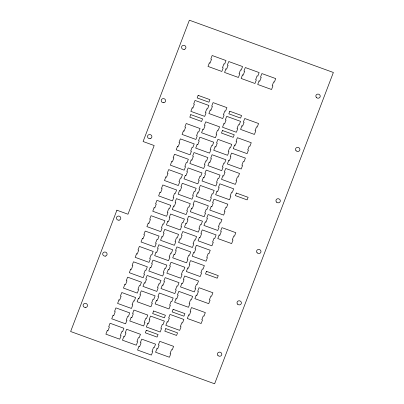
<?xml version="1.0" encoding="UTF-8"?>
<svg xmlns="http://www.w3.org/2000/svg" width="404" height="404" viewBox="0 0 404 404"><rect width="100%" height="100%" fill="white"/><g stroke="black" fill="none" stroke-linecap="round" stroke-linejoin="round"><path stroke-width="0.61" d="M116.902 210.201L70.634 331.517L214.63 383.8L333.366 72.483L189.37 20.2L143.102 141.516L154.177 145.541L127.982 214.221L116.902 210.201M107.227 330.629L105.883 334.159L119.725 339.188L121.074 335.658L120.382 335.406L121.851 331.553L122.543 331.805L123.887 328.275L110.045 323.245L108.696 326.78L109.388 327.028L107.918 330.881L107.227 330.629M113.09 315.266L111.741 318.796L125.588 323.821L126.932 320.291L126.24 320.039L127.709 316.191L128.401 316.443L129.75 312.908L115.903 307.883L114.554 311.413L115.251 311.666L113.782 315.519L113.09 315.266M118.948 299.899L117.599 303.429L131.446 308.459L132.795 304.929L132.103 304.677L133.572 300.823L134.264 301.076L135.608 297.546L121.766 292.521L120.417 296.051L121.109 296.299L119.64 300.152L118.948 299.899M124.806 284.537L123.462 288.067L137.304 293.092L138.653 289.562L137.961 289.315L139.431 285.461L140.122 285.714L141.471 282.184L127.624 277.154L126.275 280.684L126.967 280.937L125.498 284.79L124.806 284.537M130.669 269.17L129.32 272.705L143.167 277.73L144.511 274.2L143.819 273.947L145.288 270.099L145.98 270.347L147.329 266.817L133.482 261.792L132.138 265.322L132.83 265.574L131.361 269.423L130.669 269.17M136.527 253.808L135.183 257.338L149.026 262.368L150.374 258.833L149.682 258.585L151.152 254.732L151.843 254.985L153.187 251.455L139.345 246.425L137.996 249.955L138.688 250.207L137.219 254.06L136.527 253.808M142.39 238.446L141.041 241.976L154.889 247.001L156.232 243.471L155.54 243.218L157.01 239.37L157.701 239.617L159.05 236.088L145.203 231.063L143.854 234.593L144.546 234.845L143.082 238.693L142.39 238.446M148.248 223.079L146.899 226.609L160.747 231.638L162.095 228.108L161.403 227.856L162.868 224.003L163.564 224.255L164.908 220.725L151.061 215.696L149.717 219.226L150.409 219.478L148.94 223.331L148.248 223.079M154.106 207.717L152.762 211.247L166.605 216.271L167.953 212.741L167.261 212.489L168.731 208.641L169.422 208.893L170.771 205.358L156.924 200.333L155.575 203.863L156.267 204.116L154.798 207.964L154.106 207.717M159.969 192.349L158.621 195.879L172.468 200.909L173.811 197.379L173.119 197.127L174.589 193.274L175.28 193.526L176.629 189.996L162.782 184.971L161.438 188.501L162.13 188.749L160.661 192.602L159.969 192.349M165.827 176.987L164.478 180.517L178.326 185.542L179.674 182.012L178.982 181.765L180.452 177.912L181.143 178.164L182.487 174.634L168.645 169.604L167.296 173.134L167.988 173.387L166.519 177.24L165.827 176.987M171.685 161.62L170.342 165.15L184.189 170.18L185.532 166.65L184.84 166.398L186.31 162.544L187.002 162.797L188.35 159.267L174.503 154.242L173.154 157.772L173.846 158.025L172.377 161.873L171.685 161.62M177.548 146.258L176.2 149.788L190.047 154.818L191.395 151.283L190.698 151.035L192.168 147.182L192.859 147.435L194.208 143.905L180.361 138.875L179.017 142.405L179.709 142.657L178.24 146.511L177.548 146.258M183.406 130.896L182.063 134.426L195.905 139.451L197.253 135.921L196.561 135.668L198.031 131.82L198.723 132.068L200.066 128.538L186.224 123.513L184.875 127.043L185.567 127.295L184.098 131.143L183.406 130.896M192.203 107.828L190.86 111.358L204.702 116.382L206.05 112.852L205.358 112.605L206.828 108.752L207.52 109.004L208.868 105.474L195.021 100.445L193.673 103.974L194.364 104.227L192.895 108.08L192.203 107.828M209.343 62.893L207.994 66.423L221.841 71.452L223.185 67.922L222.493 67.67L223.962 63.817L224.654 64.069L226.003 60.539L212.156 55.515L210.812 59.045L211.504 59.292L210.035 63.145L209.343 62.893M190.794 114.625L189.814 117.19L201.586 121.463L202.566 118.897L190.794 114.625M198.137 95.364L197.162 97.935L208.929 102.207L209.908 99.637L198.137 95.364M123.801 336.648L122.452 340.178L136.299 345.203L137.643 341.673L136.951 341.42L138.421 337.572L139.112 337.82L140.461 334.29L126.614 329.265L125.265 332.795L125.962 333.048L124.493 336.896L123.801 336.648M131.128 317.428L129.78 320.963L143.627 325.988L144.975 322.458L144.279 322.205L145.748 318.357L146.44 318.604L147.788 315.075L133.941 310.05L132.598 313.58L133.29 313.832L131.82 317.68L131.128 317.428M138.456 298.213L137.107 301.748L150.955 306.772L152.303 303.242L151.611 302.99L153.081 299.137L153.773 299.389L155.116 295.859L141.274 290.835L139.925 294.364L140.617 294.617L139.148 298.465L138.456 298.213M144.314 282.851L142.971 286.38L156.818 291.41L158.161 287.875L157.469 287.628L158.939 283.775L159.631 284.027L160.979 280.497L147.132 275.467L145.783 278.997L146.475 279.25L145.011 283.103L144.314 282.851M150.177 267.488L148.829 271.018L162.676 276.043L164.024 272.513L163.327 272.261L164.797 268.413L165.488 268.66L166.837 265.13L152.99 260.105L151.646 263.635L152.338 263.888L150.869 267.736L150.177 267.488M156.035 252.121L154.692 255.651L168.534 260.681L169.882 257.151L169.19 256.899L170.66 253.045L171.352 253.298L172.695 249.768L158.853 244.738L157.504 248.268L158.196 248.521L156.727 252.374L156.035 252.121M161.898 236.759L160.55 240.289L174.397 245.314L175.74 241.784L175.048 241.531L176.518 237.683L177.21 237.936L178.558 234.401L164.711 229.376L163.362 232.906L164.059 233.159L162.59 237.007L161.898 236.759M167.756 221.392L166.408 224.922L180.255 229.952L181.603 226.422L180.911 226.169L182.376 222.316L183.073 222.569L184.416 219.039L170.569 214.014L169.226 217.544L169.917 217.791L168.448 221.644L167.756 221.392M173.614 206.03L172.271 209.56L186.113 214.585L187.461 211.055L186.769 210.807L188.239 206.954L188.931 207.207L190.279 203.677L176.432 198.647L175.083 202.177L175.775 202.429L174.306 206.282L173.614 206.03M179.477 190.663L178.129 194.193L191.976 199.222L193.319 195.693L192.627 195.44L194.097 191.587L194.789 191.839L196.137 188.309L182.29 183.285L180.947 186.815L181.638 187.067L180.169 190.915L179.477 190.663M185.335 175.301L183.987 178.831L197.834 183.86L199.182 180.325L198.49 180.078L199.96 176.225L200.652 176.477L201.995 172.947L188.153 167.918L186.805 171.447L187.496 171.7L186.027 175.553L185.335 175.301M191.193 159.939L189.85 163.469L203.697 168.493L205.04 164.963L204.348 164.711L205.818 160.863L206.51 161.11L207.858 157.58L194.011 152.555L192.663 156.085L193.354 156.338L191.89 160.186L191.193 159.939M197.056 144.571L195.708 148.101L209.555 153.131L210.903 149.601L210.206 149.349L211.676 145.496L212.368 145.748L213.716 142.218L199.869 137.188L198.526 140.718L199.217 140.971L197.748 144.824L197.056 144.571M202.914 129.209L201.571 132.739L215.413 137.764L216.761 134.234L216.069 133.982L217.539 130.133L218.231 130.381L219.574 126.851L205.732 121.826L204.384 125.356L205.075 125.609L203.606 129.457L202.914 129.209M210.242 109.994L208.898 113.524L222.745 118.549L224.089 115.019L223.397 114.766L224.866 110.918L225.558 111.166L226.907 107.636L213.059 102.611L211.711 106.141L212.403 106.393L210.939 110.242L210.242 109.994M225.912 68.912L224.563 72.442L238.411 77.467L239.759 73.937L239.067 73.685L240.537 69.836L241.228 70.089L242.572 66.554L228.73 61.529L227.381 65.059L228.073 65.312L226.604 69.16L225.912 68.912M138.9 346.516L137.552 350.046L151.399 355.071L152.747 351.541L152.056 351.288L153.525 347.44L154.217 347.687L155.56 344.158L141.718 339.133L140.37 342.663L141.062 342.915L139.592 346.763L138.9 346.516M147.697 323.447L146.349 326.977L160.196 332.002L161.544 328.472L160.853 328.225L162.322 324.372L163.014 324.624L164.357 321.094L150.515 316.064L149.167 319.594L149.859 319.847L148.389 323.7L147.697 323.447M156.494 300.379L155.151 303.909L168.993 308.939L170.342 305.409L169.65 305.156L171.119 301.303L171.811 301.556L173.154 298.026L159.312 292.996L157.964 296.531L158.656 296.778L157.186 300.632L156.494 300.379M162.357 285.017L161.009 288.547L174.856 293.572L176.2 290.042L175.508 289.789L176.977 285.941L177.669 286.194L179.017 282.664L165.17 277.634L163.822 281.164L164.519 281.416L163.049 285.269L162.357 285.017M168.216 269.65L166.867 273.18L180.714 278.21L182.063 274.68L181.371 274.427L182.84 270.574L183.532 270.826L184.875 267.296L171.028 262.272L169.685 265.802L170.377 266.049L168.907 269.902L168.216 269.65M174.073 254.288L172.73 257.818L186.572 262.842L187.921 259.312L187.229 259.065L188.698 255.212L189.39 255.464L190.738 251.934L176.891 246.905L175.543 250.435L176.235 250.687L174.765 254.54L174.073 254.288M179.937 238.921L178.588 242.456L192.435 247.48L193.779 243.95L193.087 243.698L194.556 239.85L195.248 240.097L196.597 236.567L182.749 231.542L181.406 235.072L182.098 235.325L180.628 239.173L179.937 238.921M185.795 223.558L184.446 227.088L198.293 232.118L199.642 228.583L198.95 228.336L200.419 224.483L201.111 224.735L202.454 221.205L188.612 216.175L187.264 219.705L187.956 219.958L186.486 223.811L185.795 223.558M191.658 208.196L190.309 211.726L204.156 216.751L205.5 213.221L204.808 212.969L206.277 209.121L206.969 209.368L208.318 205.838L194.47 200.813L193.122 204.343L193.814 204.596L192.349 208.444L191.658 208.196M197.516 192.829L196.167 196.359L210.014 201.389L211.363 197.859L210.671 197.607L212.135 193.753L212.827 194.006L214.176 190.476L200.328 185.446L198.985 188.976L199.677 189.229L198.207 193.082L197.516 192.829M203.374 177.467L202.03 180.997L215.872 186.022L217.221 182.492L216.529 182.239L217.998 178.391L218.69 178.644L220.034 175.109L206.192 170.084L204.843 173.614L205.535 173.866L204.065 177.715L203.374 177.467M209.237 162.1L207.888 165.63L221.735 170.66L223.079 167.13L222.387 166.877L223.856 163.024L224.548 163.277L225.897 159.747L212.049 154.722L210.706 158.252L211.398 158.499L209.928 162.352L209.237 162.1M215.095 146.738L213.746 150.268L227.593 155.293L228.942 151.763L228.25 151.515L229.719 147.662L230.411 147.915L231.755 144.385L217.913 139.355L216.564 142.885L217.256 143.137L215.787 146.99L215.095 146.738M223.877 123.71L222.528 127.24L236.375 132.27L237.724 128.74L237.032 128.487L238.501 124.634L239.193 124.887L240.537 121.357L226.694 116.332L225.346 119.862L226.038 120.109L224.568 123.962L223.877 123.71M242.481 74.927L241.137 78.457L254.98 83.487L256.328 79.957L255.636 79.704L257.106 75.851L257.797 76.103L259.146 72.574L245.299 67.544L243.95 71.074L244.642 71.326L243.173 75.179L242.481 74.927M146.288 330.245L145.309 332.81L157.08 337.082L158.055 334.517L146.288 330.245M153.631 310.984L152.651 313.555L164.423 317.827L165.403 315.261L153.631 310.984M222.468 130.507L221.488 133.073L233.254 137.35L234.234 134.779L222.468 130.507M229.81 111.252L228.831 113.817L240.602 118.089L241.582 115.524L229.81 111.252M156.929 348.702L155.585 352.232L169.433 357.262L170.776 353.732L170.084 353.48L171.554 349.627L172.245 349.879L173.594 346.349L159.747 341.319L158.398 344.849L159.09 345.102L157.626 348.955L156.929 348.702M167.19 321.801L165.842 325.331L179.689 330.361L181.037 326.831L180.346 326.578L181.815 322.725L182.507 322.978L183.85 319.448L170.008 314.418L168.66 317.953L169.352 318.201L167.882 322.054L167.19 321.801M175.987 298.733L174.644 302.268L188.486 307.293L189.835 303.763L189.143 303.51L190.612 299.662L191.304 299.909L192.647 296.379L178.805 291.355L177.457 294.885L178.149 295.137L176.679 298.985L175.987 298.733M181.851 283.371L180.502 286.901L194.349 291.93L195.693 288.395L195.001 288.148L196.47 284.295L197.162 284.547L198.51 281.017L184.663 275.988L183.315 279.517L184.012 279.77L182.542 283.623L181.851 283.371M187.708 268.009L186.36 271.538L200.207 276.563L201.556 273.033L200.864 272.781L202.328 268.933L203.025 269.18L204.368 265.65L190.521 260.625L189.178 264.155L189.87 264.408L188.4 268.256L187.708 268.009M193.567 252.641L192.223 256.171L206.065 261.201L207.414 257.671L206.722 257.419L208.191 253.566L208.883 253.818L210.232 250.288L196.384 245.258L195.036 248.788L195.728 249.041L194.258 252.894L193.567 252.641M199.43 237.279L198.081 240.809L211.928 245.834L213.272 242.304L212.58 242.052L214.049 238.203L214.741 238.456L216.089 234.921L202.242 229.896L200.899 233.426L201.591 233.679L200.121 237.527L199.43 237.279M205.288 221.912L203.939 225.442L217.786 230.472L219.135 226.942L218.443 226.689L219.912 222.836L220.604 223.089L221.947 219.559L208.105 214.534L206.757 218.064L207.449 218.311L205.979 222.165L205.288 221.912M211.146 206.55L209.802 210.08L223.649 215.105L224.993 211.575L224.301 211.327L225.77 207.474L226.462 207.727L227.811 204.197L213.963 199.167L212.615 202.697L213.307 202.949L211.842 206.803L211.146 206.55M217.009 191.183L215.66 194.713L229.507 199.743L230.856 196.213L230.159 195.96L231.628 192.107L232.32 192.36L233.669 188.83L219.821 183.805L218.478 187.335L219.17 187.587L217.7 191.435L217.009 191.183M222.867 175.821L221.523 179.351L235.365 184.381L236.714 180.846L236.022 180.598L237.491 176.745L238.183 176.997L239.527 173.468L225.684 168.438L224.336 171.968L225.028 172.22L223.558 176.073L222.867 175.821M228.73 160.459L227.381 163.989L241.228 169.013L242.572 165.483L241.88 165.231L243.349 161.383L244.041 161.63L245.39 158.1L231.542 153.076L230.194 156.606L230.891 156.858L229.422 160.706L228.73 160.459M234.588 145.092L233.239 148.621L247.086 153.651L248.435 150.121L247.743 149.869L249.207 146.016L249.904 146.268L251.248 142.738L237.401 137.708L236.057 141.238L236.749 141.491L235.279 145.344L234.588 145.092M241.915 125.876L240.572 129.406L254.414 134.436L255.762 130.906L255.07 130.654L256.54 126.8L257.232 127.053L258.575 123.523L244.733 118.493L243.385 122.023L244.077 122.276L242.607 126.129L241.915 125.876M259.055 80.946L257.707 84.476L271.554 89.501L272.897 85.971L272.205 85.719L273.675 81.871L274.366 82.118L275.715 78.588L261.868 73.563L260.524 77.093L261.216 77.346L259.747 81.194L259.055 80.946M165.781 328.598L164.802 331.164L176.568 335.436L177.548 332.871L165.781 328.598M173.124 309.343L172.144 311.908L183.916 316.18L184.896 313.615L173.124 309.343M188.668 314.953L187.32 318.483L201.167 323.513L202.515 319.983L201.823 319.731L203.293 315.877L203.985 316.13L205.328 312.6L191.486 307.57L190.138 311.1L190.829 311.353L189.36 315.206L188.668 314.953M196.238 295.112L194.89 298.642L208.737 303.667L210.08 300.137L209.388 299.884L210.858 296.036L211.55 296.284L212.898 292.754L199.051 287.729L197.708 291.259L198.399 291.511L196.93 295.359L196.238 295.112M219.15 235.032L217.801 238.567L231.649 243.592L232.997 240.062L232.305 239.809L233.77 235.956L234.461 236.209L235.81 232.679L221.963 227.654L220.619 231.184L221.311 231.436L219.842 235.285L219.15 235.032M206.479 271.357L205.5 273.927L217.266 278.199L218.246 275.629L206.479 271.357M236.345 193.046L235.365 195.612L247.137 199.889L248.117 197.319L236.345 193.046M184.133 49.429L183.557 49.44A2.212 2.06 13.9 0 1 181.654 46.632A2.212 2.06 13.9 0 1 184.976 45.718L185.406 46.091A2.212 2.06 13.9 0 1 184.133 49.429M163.812 102.707L163.241 102.717A2.212 2.06 13.9 0 1 161.332 99.904A2.212 2.06 13.9 0 1 164.66 98.995L165.084 99.369A2.212 2.06 13.9 0 1 163.812 102.707M150.106 138.653L149.531 138.663A2.212 2.06 13.9 0 1 147.627 135.85A2.212 2.06 13.9 0 1 150.95 134.941L151.374 135.315A2.212 2.06 13.9 0 1 150.106 138.653M119.013 220.17L118.438 220.18A2.212 2.06 13.9 0 1 116.534 217.372A2.212 2.06 13.9 0 1 119.857 216.463L120.286 216.837A2.212 2.06 13.9 0 1 119.013 220.17M105.303 256.116L104.727 256.126A2.212 2.06 13.9 0 1 102.823 253.318A2.212 2.06 13.9 0 1 106.146 252.409L106.575 252.783A2.212 2.06 13.9 0 1 105.303 256.116M85.719 307.469L85.143 307.479A2.212 2.06 13.9 0 1 83.239 304.672A2.212 2.06 13.9 0 1 86.562 303.757L86.991 304.131A2.212 2.06 13.9 0 1 85.719 307.469M316.362 97.44A2.212 2.06 13.9 0 0 320.109 96.904A2.212 2.06 13.9 0 0 317.635 94.102A2.212 2.06 13.9 0 0 316.362 97.44M296.041 150.717A2.212 2.06 13.9 0 0 299.793 150.177A2.212 2.06 13.9 0 0 297.314 147.379A2.212 2.06 13.9 0 0 296.041 150.717M217.943 355.48A2.212 2.06 13.9 0 0 221.695 354.944A2.212 2.06 13.9 0 0 219.215 352.142A2.212 2.06 13.9 0 0 217.943 355.48M237.532 304.126A2.212 2.06 13.9 0 0 241.279 303.591A2.212 2.06 13.9 0 0 238.799 300.793A2.212 2.06 13.9 0 0 237.532 304.126M257.116 252.778A2.212 2.06 13.9 0 0 260.868 252.237A2.212 2.06 13.9 0 0 258.388 249.44A2.212 2.06 13.9 0 0 257.116 252.778M276.457 202.066A2.212 2.06 13.9 0 0 280.204 201.53A2.212 2.06 13.9 0 0 277.73 198.733A2.212 2.06 13.9 0 0 276.457 202.066"/></g></svg>
